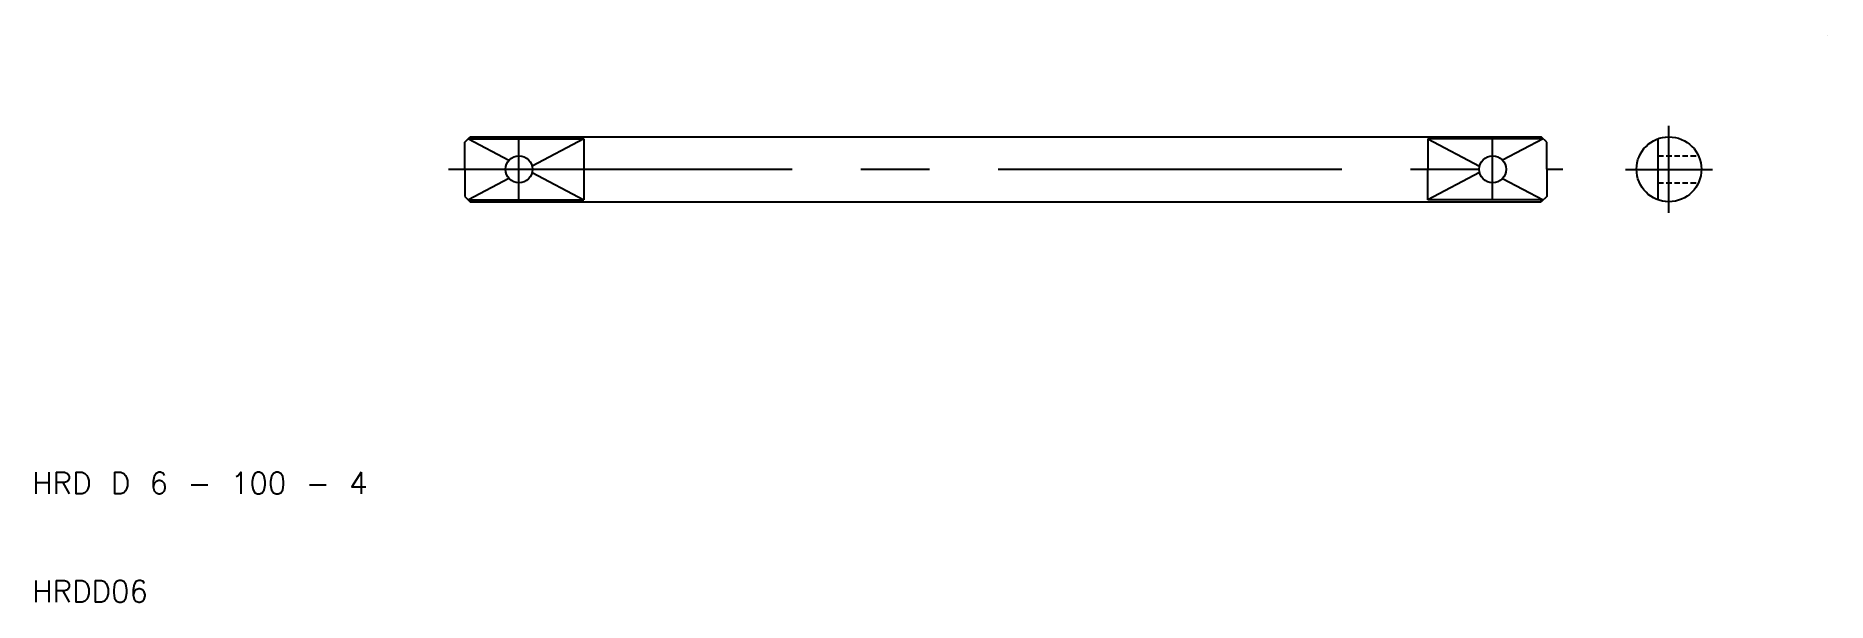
# Model space of a CAD drawing. Extents: x 10 to 176, y 10 to 62.
import ezdxf

# ---------------------------------------------------------------- set-up
doc = ezdxf.new("R2010")
doc.units = 0
doc.linetypes.add('CENTER', pattern=[50.8, 31.75, -6.35, 6.35, -6.35])
doc.linetypes.add('DASHED', pattern=[0.75, 0.5, -0.25])
doc.layers.get('0').update_dxf_attribs({"linetype": 'CONTINUOUS'})
doc.layers.add('CENTER', color=1, linetype='CENTER')
doc.styles.get("Standard").update_dxf_attribs({"font": 'txt.shx'})

msp = doc.modelspace()

# ---------------------------------------------------------------- linework, layer by layer
at = {"color": 7, "linetype": 'CONTINUOUS'}
for p, q in [((50, 52.5), (50.5, 53)), ((50.5, 53), (149.5, 53)), ((50.5, 53), (50.5, 52.83)), ((150, 52.5), (149.5, 53)), ((149.5, 53), (149.5, 52.83)), ((50, 50), (50, 52.5)), ((50.33, 52.83), (61, 52.83)), ((61, 52.83), (61, 47.17)), ((139, 52.83), (139, 50)), ((149.67, 52.83), (139, 52.83)), ((150, 50), (150, 52.5)), ((160.3, 47.17), (160.3, 52.83)), ((50, 50), (50, 47.5)), ((139, 47.17), (139, 50)), ((150, 50), (150, 47.5)), ((50, 47.5), (50.5, 47)), ((50.33, 47.17), (61, 47.17)), ((50.5, 47), (50.5, 47.17)), ((50.5, 47), (149.5, 47)), ((149.67, 47.17), (139, 47.17)), ((150, 47.5), (149.5, 47)), ((149.5, 47), (149.5, 47.17))]:
    msp.add_line(p, q, dxfattribs=at)
at = {"color": 3, "linetype": 'CONTINUOUS'}
for p, q in [((50.33, 52.83), (54.08, 50.84)), ((61, 52.83), (56.22, 50.29)), ((139, 52.83), (143.78, 50.29)), ((149.67, 52.83), (145.92, 50.84)), ((56.22, 49.71), (61, 47.17)), ((143.78, 49.71), (139, 47.17)), ((54.08, 49.16), (50.33, 47.17)), ((145.92, 49.16), (149.67, 47.17))]:
    msp.add_line(p, q, dxfattribs=at)
at = {"color": 3, "linetype": 'DASHED'}
for p, q in [((160.3, 51.25), (164.02, 51.25)), ((160.3, 48.75), (164.02, 48.75))]:
    msp.add_line(p, q, dxfattribs=at)
at = {"color": 7, "linetype": 'CONTINUOUS'}
for centre, radius in [((161.3, 50), 3), ((55, 50), 1.25), ((145, 50), 1.25)]:
    msp.add_circle(centre, radius, dxfattribs=at)
at = {"layer": 'CENTER', "color": 1, "linetype": 'CENTER'}
for p, q in [((175.92, 62.33), (175.92, 62.33)), ((161.3, 45.98), (161.3, 54.01)), ((55, 47.25), (55, 52.75)), ((145, 47.25), (145, 52.75)), ((48.5, 50), (151.5, 50)), ((157.28, 49.99), (165.32, 49.99))]:
    msp.add_line(p, q, dxfattribs=at)

# ---------------------------------------------------------------- texts
at = {"color": 7, "linetype": 'CONTINUOUS'}
for s, p in [('HRD D 6 - 100 - 4', (10, 20)), ('HRDD06', (10, 10))]:
    msp.add_text(s, height=2, dxfattribs=at).set_placement(p)

doc.saveas('drawing.dxf')
